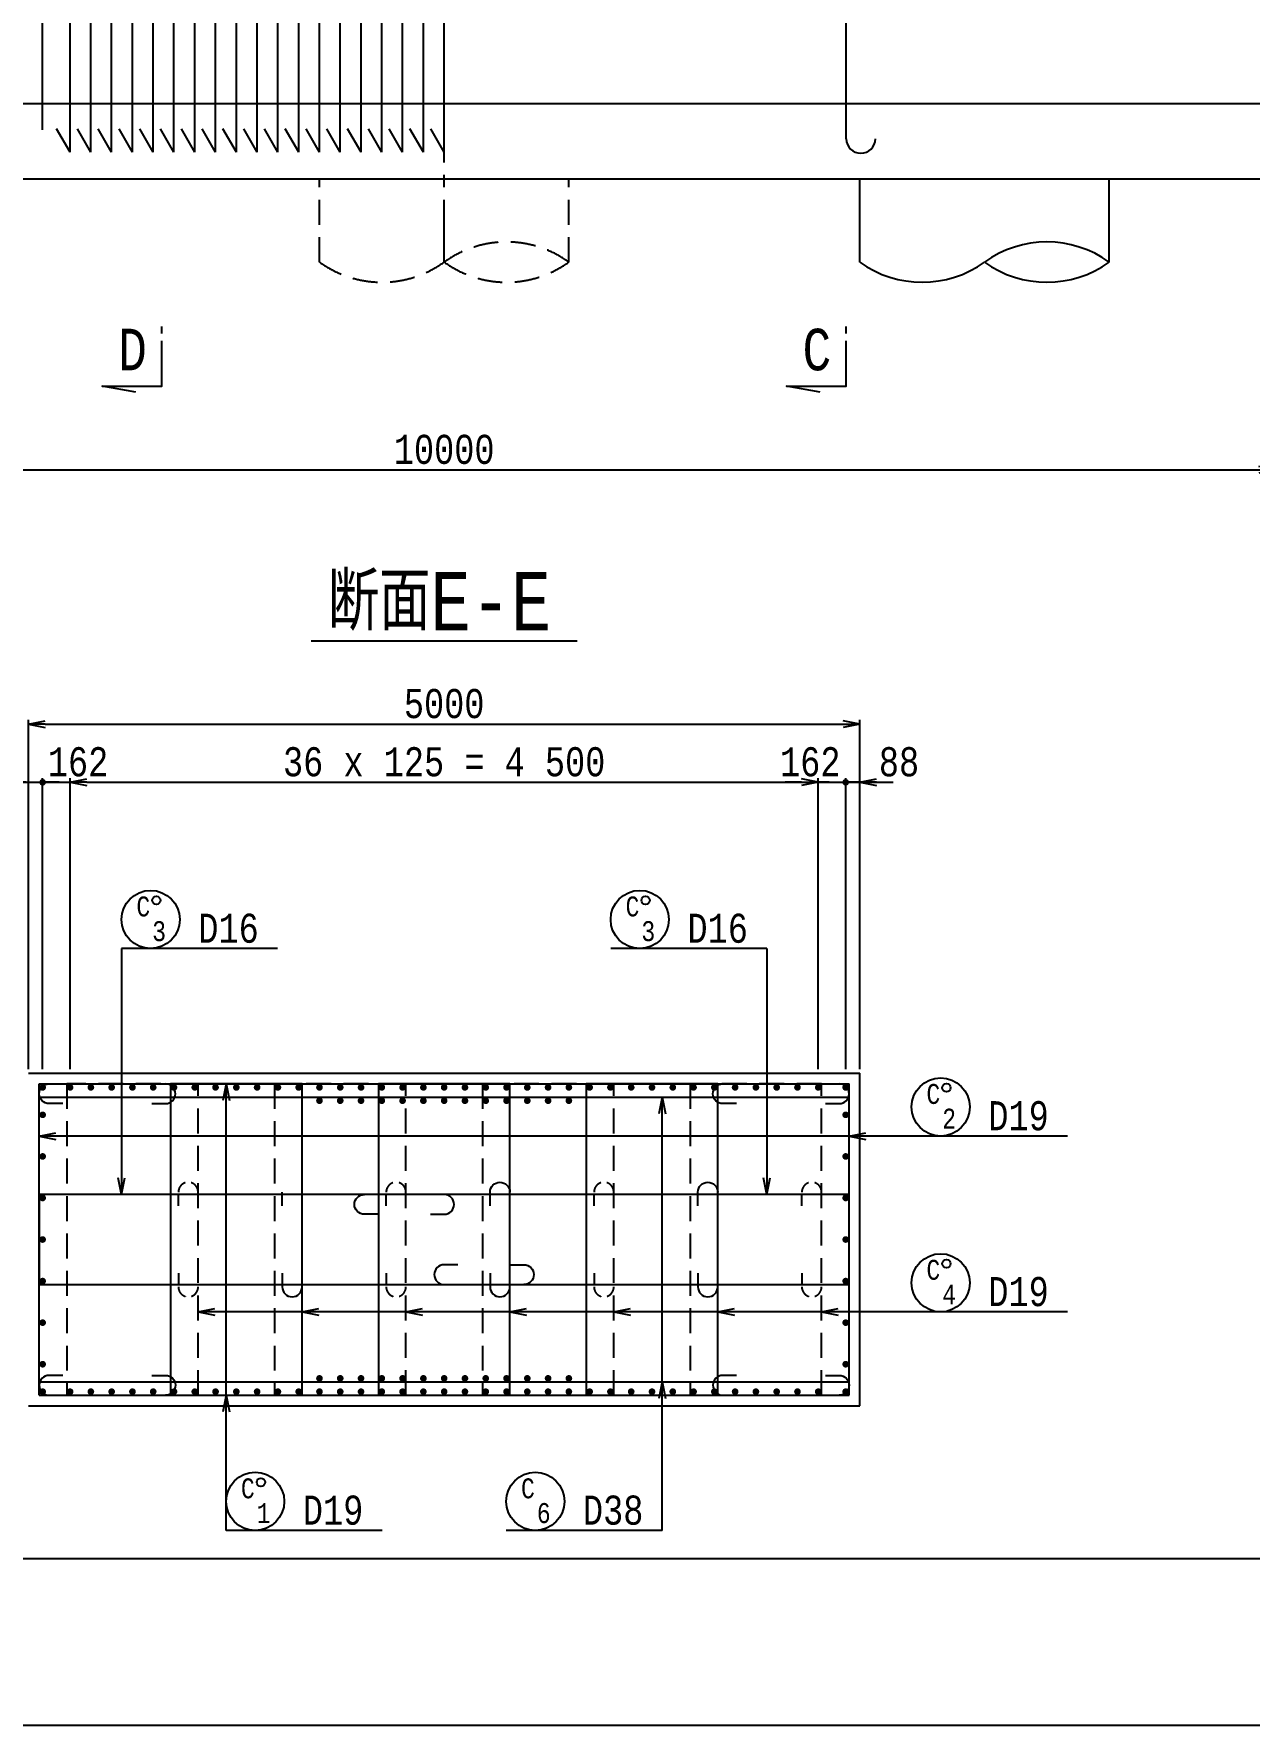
# Model space of a CAD drawing. Extents: x 0 to 42050, y 0 to 29700.
# Drawn here: x 6807 to 14117, y 0 to 10173 of the extents above; entities that cross this region are included whole.
import ezdxf
from ezdxf.enums import TextEntityAlignment as Align

# ---------------------------------------------------------------- set-up
doc = ezdxf.new("R2010")
doc.units = 0
doc.header["$LTSCALE"] = 300
doc.header["$MEASUREMENT"] = 0
for name, pattern in [('CENTER', [2, 1.25, -0.25, 0.25, -0.25]), ('DASHED', [0.75, 0.5, -0.25]), ('DASHED2', [0.375, 0.25, -0.125])]:
    doc.linetypes.add(name, pattern=pattern)
doc.layers.get('0').update_dxf_attribs({"linetype": 'CONTINUOUS'})
doc.layers.get('DEFPOINTS').update_dxf_attribs({"linetype": 'CONTINUOUS'})
for name, color, linetype in [('1002', 1, 'CONTINUOUS'), ('1006', 5, 'CONTINUOUS'), ('LAYER0015', 7, 'CONTINUOUS'), ('スターラップ', 6, 'CONTINUOUS'), ('主筋', 3, 'CONTINUOUS'), ('引き出し線', 2, 'CONTINUOUS'), ('構造線', 7, 'CONTINUOUS')]:
    doc.layers.add(name, color=color, linetype=linetype)
doc.styles.get("Standard").update_dxf_attribs({"font": 'monotxt.shx', "width": 0.8, "bigfont": 'extfont.shx'})
doc.dimstyles.new('DIMST1_1', dxfattribs={"dimscale": 50, "dimtxt": 4, "dimasz": 2, "dimexe": 0.5, "dimexo": 0.5, "dimgap": 0.09, "dimtad": 0, "dimdec": 0, "dimzin": 0, "dimtxsty": 'STANDARD', "dimblk": 'ARROW_1', "dimblk1": 'ARROW_1', "dimblk2": 'ARROW_1', "dimcen": 1, "dimdle": 3, "dimclrd": 1, "dimclre": 1, "dimclrt": 3, "dimazin": 3, "dimtfac": 1, "dimtdec": 4, "dimtix": 1, "dimtmove": 0, "dimatfit": 3, "dimtvp": 0.7, "dimtolj": 1, "dimtzin": 0})

# ---------------------------------------------------------------- blocks, each defined once
blk = doc.blocks.new('GROUP_1')
at = {"layer": 'LAYER0015', "color": 1, "linetype": 'CONTINUOUS'}
blk.add_line((40050.00000000001, -27699.99999999992), (-39049.99999999999, -27700.00000000004), dxfattribs=at)
blk = doc.blocks.new('DOT1')
at = {"const_width": 0.5}
blk.add_lwpolyline([(-0.25, 0, 1), (0.25, 0, 1)], format="xyb", close=True, dxfattribs=at)
blk = doc.blocks.new('ARROW_1')
at = {"color": 0}
for p, q in [((0, 0), (-1, 0.1999999999989086)), ((0, 0), (-1, -0.2000000000007276)), ((-1, 0), (0, 0))]:
    blk.add_line(p, q, dxfattribs=at)
blk = doc.blocks.new('*D14')
at = {"color": 2, "linetype": 'BYBLOCK'}
for p, q in [((7607.581611097325, 5361.913550207581), (7607.581611097325, 7461.913550207435)), ((7707.581611097325, 7436.913550207435), (12507.58161110135, 7436.913550207435)), ((12607.58161110135, 5361.913550207435), (12607.58161110135, 7461.913550207435))]:
    blk.add_line(p, q, dxfattribs=at)
at = {"layer": 'DEFPOINTS', "color": 0, "linetype": 'BYBLOCK'}
for p in [(12607.58161110135, 7436.913550207435), (7607.581611097325, 5336.913550207581), (12607.58161110135, 5336.913550207435)]:
    blk.add_point(p, dxfattribs=at)
at = {"color": 2, "linetype": 'BYBLOCK', "xscale": 100, "yscale": 100, "zscale": 100, "rotation": 180}
blk.add_blockref('ARROW_1', (7607.581611097325, 7436.913550207435), dxfattribs=at)
at = {"color": 2, "linetype": 'BYBLOCK', "xscale": 100, "yscale": 100, "zscale": 100}
blk.add_blockref('ARROW_1', (12607.58161110135, 7436.913550207435), dxfattribs=at)
at = {"color": 6, "linetype": 'BYBLOCK', "insert": (10107.58161109934, 7559.413550207435), "char_height": 175, "attachment_point": 5}
blk.add_mtext('\\A1;5000', dxfattribs=at)
blk = doc.blocks.new('ARROW_8')
at = {"color": 0}
blk.add_line((-1, 0), (0, 0), dxfattribs=at)
blk = doc.blocks.new('*D15')
at = {"color": 2, "linetype": 'BYBLOCK'}
for p, q in [((6675.058405680815, 5671.020220333579), (6575.058405680815, 5671.020220333579)), ((6775.058405680815, 5671.020220333579), (6860.058405680888, 5671.020220333579)), ((6775.058405680815, 5671.020220333579), (6860.058405680888, 5671.020220333579)), ((6860.058405680888, 3946.020220333721), (6860.058405680888, 5696.020220333579)), ((6960.058405680888, 5671.020220333579), (7060.058405680888, 5671.020220333579))]:
    blk.add_line(p, q, dxfattribs=at)
at = {"layer": 'DEFPOINTS', "color": 0, "linetype": 'BYBLOCK'}
for p in [(6775.058405680815, 5671.020220333579), (6860.058405680888, 5671.020220333579), (6860.058405680888, 3921.020220333721)]:
    blk.add_point(p, dxfattribs=at)
at = {"color": 2, "linetype": 'BYBLOCK', "xscale": 100, "yscale": 100, "zscale": 100}
blk.add_blockref('ARROW_8', (6775.058405680815, 5671.020220333579), dxfattribs=at)
at = {"color": 2, "linetype": 'BYBLOCK', "xscale": 100, "yscale": 100, "zscale": 100, "rotation": 180}
blk.add_blockref('ARROW_8', (6860.058405680888, 5671.020220333579), dxfattribs=at)
at = {"color": 6, "linetype": 'BYBLOCK', "insert": (6539.193916650023, 5793.520220333579), "char_height": 175, "attachment_point": 5}
blk.add_mtext('\\A1;88', dxfattribs=at)
blk = doc.blocks.new('*D16')
at = {"color": 2, "linetype": 'BYBLOCK'}
for p, q in [((6760.058405680888, 5671.020220333579), (6660.058405680888, 5671.020220333579)), ((6860.058405680888, 3946.020220333721), (6860.058405680888, 5696.020220333579)), ((6860.058405680888, 5671.020220333579), (7025.058405681026, 5671.020220333579)), ((6860.058405680888, 5671.020220333579), (7025.058405681026, 5671.020220333579)), ((7025.058405681026, 3946.020220333579), (7025.058405681026, 5696.020220333579)), ((7125.058405681026, 5671.020220333579), (7225.058405681026, 5671.020220333579))]:
    blk.add_line(p, q, dxfattribs=at)
at = {"layer": 'DEFPOINTS', "color": 0, "linetype": 'BYBLOCK'}
for p in [(7025.058405681026, 5671.020220333579), (6860.058405680888, 3921.020220333721), (7025.058405681026, 3921.020220333579)]:
    blk.add_point(p, dxfattribs=at)
at = {"color": 2, "linetype": 'BYBLOCK', "xscale": 100, "yscale": 100, "zscale": 100}
blk.add_blockref('ARROW_8', (6860.058405680888, 5671.020220333579), dxfattribs=at)
at = {"color": 2, "linetype": 'BYBLOCK', "xscale": 100, "yscale": 100, "zscale": 100, "rotation": 180}
blk.add_blockref('ARROW_8', (7025.058405681026, 5671.020220333579), dxfattribs=at)
at = {"color": 6, "linetype": 'BYBLOCK', "insert": (7073.004409563961, 5793.520220333579), "char_height": 175, "attachment_point": 5}
blk.add_mtext('\\A1;162', dxfattribs=at)
blk = doc.blocks.new('*D17')
at = {"color": 2, "linetype": 'BYBLOCK'}
for p, q in [((7957.581611097536, 7086.913550207435), (12257.58161110156, 7086.913550207435)), ((12357.58161110156, 5361.913875005142), (12357.58161110156, 7111.913550207435))]:
    blk.add_line(p, q, dxfattribs=at)
at = {"layer": 'DEFPOINTS', "color": 0, "linetype": 'BYBLOCK'}
for p in [(12357.58161110156, 7086.913550207435), (7857.581611097536, 5336.913550207435), (12357.58161110156, 5336.913875005142)]:
    blk.add_point(p, dxfattribs=at)
at = {"color": 2, "linetype": 'BYBLOCK', "xscale": 100, "yscale": 100, "zscale": 100, "rotation": 180}
blk.add_blockref('ARROW_1', (7857.581611097536, 7086.913550207435), dxfattribs=at)
at = {"color": 2, "linetype": 'BYBLOCK', "xscale": 100, "yscale": 100, "zscale": 100}
blk.add_blockref('ARROW_1', (12357.58161110156, 7086.913550207435), dxfattribs=at)
at = {"color": 6, "linetype": 'BYBLOCK', "insert": (10107.58161109955, 7209.413550207435), "char_height": 175, "attachment_point": 5}
blk.add_mtext('\\A1;36 x 125 = 4 500', dxfattribs=at)
blk = doc.blocks.new('*D18')
at = {"color": 2, "linetype": 'BYBLOCK'}
for p, q in [((11425.05840568505, 5671.020220333579), (11325.05840568505, 5671.020220333579)), ((11525.05840568505, 3946.020545131287), (11525.05840568505, 5696.020220333579)), ((11525.05840568505, 5671.020220333579), (11690.05840568491, 5671.020220333579)), ((11525.05840568505, 5671.020220333579), (11690.05840568491, 5671.020220333579)), ((11690.05840568491, 3946.020330764743), (11690.05840568491, 5696.020220333579)), ((11790.05840568491, 5671.020220333579), (11890.05840568491, 5671.020220333579))]:
    blk.add_line(p, q, dxfattribs=at)
at = {"layer": 'DEFPOINTS', "color": 0, "linetype": 'BYBLOCK'}
for p in [(11690.05840568491, 5671.020220333579), (11525.05840568505, 3921.020545131287), (11690.05840568491, 3921.020330764743)]:
    blk.add_point(p, dxfattribs=at)
at = {"color": 2, "linetype": 'BYBLOCK', "xscale": 100, "yscale": 100, "zscale": 100}
blk.add_blockref('ARROW_8', (11525.05840568505, 5671.020220333579), dxfattribs=at)
at = {"color": 2, "linetype": 'BYBLOCK', "xscale": 100, "yscale": 100, "zscale": 100, "rotation": 180}
blk.add_blockref('ARROW_8', (11690.05840568491, 5671.020220333579), dxfattribs=at)
at = {"color": 6, "linetype": 'BYBLOCK', "insert": (11476.94021088508, 5793.520220333579), "char_height": 175, "attachment_point": 5}
blk.add_mtext('\\A1;162', dxfattribs=at)
blk = doc.blocks.new('*D19')
at = {"color": 2, "linetype": 'BYBLOCK'}
for p, q in [((11590.05840568491, 5671.020220333579), (11490.05840568491, 5671.020220333579)), ((11690.05840568491, 3946.020330764743), (11690.05840568491, 5696.020220333579)), ((11690.05840568491, 5671.020220333579), (11775.05840568484, 5671.020220333579)), ((11690.05840568491, 5671.020220333579), (11775.05840568484, 5671.020220333579)), ((11875.05840568484, 5671.020220333579), (11975.05840568484, 5671.020220333579))]:
    blk.add_line(p, q, dxfattribs=at)
at = {"layer": 'DEFPOINTS', "color": 0, "linetype": 'BYBLOCK'}
for p in [(11775.05840568484, 5671.020220333579), (11775.05840568484, 5671.020220333579), (11690.05840568491, 3921.020330764743)]:
    blk.add_point(p, dxfattribs=at)
at = {"color": 2, "linetype": 'BYBLOCK', "xscale": 100, "yscale": 100, "zscale": 100}
blk.add_blockref('ARROW_8', (11690.05840568491, 5671.020220333579), dxfattribs=at)
at = {"color": 2, "linetype": 'BYBLOCK', "xscale": 100, "yscale": 100, "zscale": 100, "rotation": 180}
blk.add_blockref('ARROW_8', (11775.05840568484, 5671.020220333579), dxfattribs=at)
at = {"color": 6, "linetype": 'BYBLOCK', "insert": (12010.75070379901, 5793.520220333579), "char_height": 175, "attachment_point": 5}
blk.add_mtext('\\A1;88', dxfattribs=at)
blk = doc.blocks.new('*D55')
at = {"color": 2, "linetype": 'BYBLOCK'}
for p, q in [((4275.058405680809, 9274.999999999858), (4275.058405680809, 7524.999999999865)), ((14275.05840568081, 9274.999999999865), (14275.05840568081, 7524.999999999865)), ((4375.058405680809, 7549.999999999865), (14175.05840568081, 7549.999999999865))]:
    blk.add_line(p, q, dxfattribs=at)
at = {"layer": 'DEFPOINTS', "color": 0, "linetype": 'BYBLOCK'}
for p in [(4275.058405680809, 9299.999999999858), (14275.05840568081, 9299.999999999865), (14275.05840568081, 7549.999999999865)]:
    blk.add_point(p, dxfattribs=at)
at = {"color": 2, "linetype": 'BYBLOCK', "xscale": 100, "yscale": 100, "zscale": 100, "rotation": 180}
blk.add_blockref('ARROW_1', (4275.058405680809, 7549.999999999865), dxfattribs=at)
at = {"color": 2, "linetype": 'BYBLOCK', "xscale": 100, "yscale": 100, "zscale": 100}
blk.add_blockref('ARROW_1', (14275.05840568081, 7549.999999999865), dxfattribs=at)
at = {"color": 6, "linetype": 'BYBLOCK', "insert": (9275.058405680811, 7672.499999999865), "char_height": 175, "attachment_point": 5}
blk.add_mtext('\\A1;10000', dxfattribs=at)
blk = doc.blocks.new('*D118')
at = {"color": 2, "linetype": 'BYBLOCK'}
for p, q in [((15275.05840568081, 23049.99999999986), (15275.05840568081, 24199.99999999986)), ((36586.26235512359, 19499.99999999986), (36236.26235512359, 19499.99999999986)), ((36261.26235512359, 9694.999999999865), (36261.26235512359, 19399.99999999986)), ((36586.26235512359, 9594.999999999865), (36236.26235512359, 9594.999999999865))]:
    blk.add_line(p, q, dxfattribs=at)
at = {"layer": 'DEFPOINTS', "color": 0, "linetype": 'BYBLOCK'}
for p in [(15275.05840568081, 24299.99999999986), (15275.05840568081, 24299.99999999986), (13725.05840567857, 22949.99999999986), (36261.26235512359, 19499.99999999986), (36611.26235512359, 19499.99999999986), (36611.26235512359, 9594.999999999865)]:
    blk.add_point(p, dxfattribs=at)
at = {"color": 2, "linetype": 'BYBLOCK', "xscale": 100, "yscale": 100, "zscale": 100}
for p, rotation in [((15275.05840568081, 24299.99999999986), 90), ((15275.05840568081, 22949.99999999986), 270), ((36261.26235512359, 19499.99999999986), 90), ((36261.26235512359, 9594.999999999865), 270)]:
    blk.add_blockref('ARROW_1', p, dxfattribs=dict(at, rotation=rotation))
at = {"color": 6, "linetype": 'BYBLOCK', "char_height": 175, "attachment_point": 5, "rotation": 90}
for s, insert in [('\\A1;1350', (15152.55840568081, 23624.99999999986)), ('\\A1;9900', (36138.76235512359, 14547.49999999986))]:
    blk.add_mtext(s, dxfattribs=dict(at, insert=insert))

msp = doc.modelspace()

# ---------------------------------------------------------------- linework, layer by layer
at = {"color": 3, "linetype": 'CONTINUOUS'}
for p, q in [((7577.401646662382, 8369.900557089211), (7577.369442520032, 8413.100545085668)), ((11693.32224197035, 8369.900557089211), (11693.290037828, 8413.100545085668))]:
    msp.add_line(p, q, dxfattribs=at)
at = {"color": 4, "linetype": 'CONTINUOUS'}
msp.add_line((10075.05840568283, 6521.020220333579), (8475.058405682827, 6521.020220333594), dxfattribs=at)
at = {"color": 3, "linetype": 'CONTINUOUS'}
for points in [[(7420.69724881583, 8017.183497026803), (7217.637910402447, 8052.83227726246), (7577.637810372844, 8053.100645115257), (7577.433850804688, 8326.700569092769)], [(11536.61784412379, 8017.183497026803), (11333.55850571041, 8052.83227726246), (11693.55840568081, 8053.100645115257), (11693.35444611265, 8326.700569092769)]]:
    msp.add_lwpolyline(points, dxfattribs=at)
at = {"color": 6}
msp.add_lwpolyline([(6839.057458157662, 3191.70247249704), (6839.056754821657, 2650.337968170148), (11711.05485977922, 2650.337968170148), (11711.05415644321, 3191.70247249704), (6839.057458157662, 3191.70247249704)], dxfattribs=at)
at = {"layer": '1002', "color": 2, "const_width": 20}
for points in [[(6870.058405680888, 5671.020220333579, -1), (6850.058405680888, 5671.020220333579, -1)], [(11680.05320891999, 5671.020220333579, 1), (11700.05320891999, 5671.020220333579, 1)]]:
    msp.add_lwpolyline(points, format="xyb", close=True, dxfattribs=at)
at = {"layer": '1006', "color": 5, "linetype": 'CONTINUOUS'}
msp.add_lwpolyline([(0, 0), (42050, 0), (42050, 29700), (0, 29700), (0, 0)], dxfattribs=at)
at = {"layer": 'スターラップ', "color": 6, "linetype": 'CONTINUOUS'}
for p, q in [((6839.055889915715, 1984.611526803714), (6839.058323063602, 3857.428913863474)), ((6839.058218116925, 3776.650443946722), (11711.05339648395, 3776.650443946494)), ((6839.058323063602, 3857.428913863474), (11711.05329153727, 3857.42891386325)), ((11711.05572468516, 1984.611526803938), (11711.05329153727, 3857.428913863474)), ((6839.058218116925, 2065.389996720466), (11711.05339648395, 2065.389996720693)), ((6839.055889915715, 1984.611526803714), (11711.05572468516, 1984.611526803938))]:
    msp.add_line(p, q, dxfattribs=at)
for points in [[(6981.558245764772, 3738.431260849201), (6898.558245764772, 3738.431260849201, -0.9999999999999999), (6898.558245764772, 3857.431260849201)], [(7516.058323063602, 3738.428913863439), (7599.058323063602, 3738.428913863439, 0.9999999999999999), (7599.058323063602, 3857.428913863439)], [(11034.05329153727, 3738.428913863439), (10951.05329153727, 3738.428913863439, -0.9999999999999999), (10951.05329153727, 3857.428913863439)], [(11568.5533688361, 3738.431260849201), (11651.5533688361, 3738.431260849201, 0.9999999999999999), (11651.5533688361, 3857.431260849201)], [(9551.33167203095, 3123.020220333594), (9551.33167203095, 3206.020220333594, -0.9999999999999999), (9670.33167203095, 3206.020220333594)], [(10801.33167203095, 3123.020220333594), (10801.33167203095, 3206.020220333594, -0.9999999999999999), (10920.33167203095, 3206.020220333594)], [(8301.331672030949, 3123.020220333594), (8301.331672030949, 3206.020220333594, -0.9999999999999999)], [(8878.055807300438, 3072.70247249704), (8795.055807300438, 3072.70247249704, -0.9999999999999999), (8795.055807300438, 3191.70247249704)], [(9192.055807300438, 3072.70247249704), (9275.055807300438, 3072.70247249704, 0.9999999999999999), (9275.055807300438, 3191.70247249704)], [(9358.055807300438, 2769.337968170148), (9275.055807300438, 2769.337968170148, 0.9999999999999999), (9275.055807300438, 2650.337968170148)], [(9672.055807300438, 2769.337968170148), (9755.055807300438, 2769.337968170148, -0.9999999999999999), (9755.055807300438, 2650.337968170148)], [(8301.331672030949, 2719.020220333594), (8301.331672030949, 2636.020220333594, 0.9999999999999999), (8420.331672030949, 2636.020220333594)], [(9551.33167203095, 2719.020220333594), (9551.33167203095, 2636.020220333594, 0.9999999999999999), (9670.33167203095, 2636.020220333594)], [(10801.33167203095, 2719.020220333594), (10801.33167203095, 2636.020220333594, 0.9999999999999999), (10920.33167203095, 2636.020220333594)], [(6981.558245764772, 2103.609179817987), (6898.558245764772, 2103.609179817987, 0.9999999999999999), (6898.558245764772, 1984.609179817987)], [(7516.058323063602, 2103.611526803748), (7599.058323063602, 2103.611526803748, -0.9999999999999999), (7599.058323063602, 1984.611526803748)], [(11034.05329153727, 2103.611526803748), (10951.05329153727, 2103.611526803748, 0.9999999999999999), (10951.05329153727, 1984.611526803748)], [(11568.5533688361, 2103.609179817987), (11651.5533688361, 2103.609179817987, -0.9999999999999999), (11651.5533688361, 1984.609179817987)]]:
    msp.add_lwpolyline(points, format="xyb", dxfattribs=at)
at = {"layer": 'スターラップ', "color": 6, "linetype": 'DASHED'}
for points in [[(7004.785764772489, 3857.428913863467), (7004.783331624605, 1984.611526803721), (7795.333258874385, 1984.611526803757), (7795.330825726498, 3857.42891386343), (7004.785764772489, 3857.428913863467)], [(8254.78576477249, 3857.428913863467), (8254.783331624607, 1984.611526803721), (9045.333258874387, 1984.611526803757), (9045.330825726498, 3857.42891386343), (8254.78576477249, 3857.428913863467)], [(9504.78576477249, 3857.428913863467), (9504.783331624607, 1984.611526803721), (10295.33325887439, 1984.611526803757), (10295.3308257265, 3857.42891386343), (9504.78576477249, 3857.428913863467)], [(10754.78576477249, 3857.428913863467), (10754.78333162461, 1984.611526803721), (11545.33325887439, 1984.611526803757), (11545.3308257265, 3857.42891386343), (10754.78576477249, 3857.428913863467)]]:
    msp.add_lwpolyline(points, dxfattribs=at)
at = {"layer": 'スターラップ', "color": 6, "linetype": 'CONTINUOUS'}
for points in [[(7629.78576477249, 3857.428913863467), (7629.783331624607, 1984.611526803721), (8420.333258874387, 1984.611526803757), (8420.330825726498, 3857.42891386343), (7629.78576477249, 3857.428913863467)], [(8879.785764772492, 3857.428913863467), (8879.783331624607, 1984.611526803721), (9670.333258874387, 1984.611526803757), (9670.330825726498, 3857.42891386343), (8879.785764772492, 3857.428913863467)], [(10129.78576477249, 3857.428913863467), (10129.78333162461, 1984.611526803721), (10920.33325887439, 1984.611526803757), (10920.3308257265, 3857.42891386343), (10129.78576477249, 3857.428913863467)]]:
    msp.add_lwpolyline(points, dxfattribs=at)
at = {"layer": 'スターラップ', "color": 6, "linetype": 'DASHED2'}
for points in [[(7676.331672030947, 3123.020220333594), (7676.331672030947, 3206.020220333594, -0.9999999999999999), (7795.331672030947, 3206.020220333594)], [(8926.331672030949, 3123.020220333594), (8926.331672030949, 3206.020220333594, -0.9999999999999999), (9045.331672030949, 3206.020220333594)], [(10176.33167203095, 3123.020220333594), (10176.33167203095, 3206.020220333594, -0.9999999999999999), (10295.33167203095, 3206.020220333594)], [(11426.33167203095, 3123.020220333594), (11426.33167203095, 3206.020220333594, -0.9999999999999999), (11545.33167203095, 3206.020220333594)], [(7676.331672030947, 2719.020220333594), (7676.331672030947, 2636.020220333594, 0.9999999999999999), (7795.331672030947, 2636.020220333594)], [(8926.331672030949, 2719.020220333594), (8926.331672030949, 2636.020220333594, 0.9999999999999999), (9045.331672030949, 2636.020220333594)], [(10176.33167203095, 2719.020220333594), (10176.33167203095, 2636.020220333594, 0.9999999999999999), (10295.33167203095, 2636.020220333594)], [(11426.33167203095, 2719.020220333594), (11426.33167203095, 2636.020220333594, 0.9999999999999999), (11545.33167203095, 2636.020220333594)]]:
    msp.add_lwpolyline(points, format="xyb", dxfattribs=at)
at = {"layer": '主筋', "color": 3, "linetype": 'CONTINUOUS'}
for p, q in [((6860.058405680807, 9594.999999999865), (6860.058405680809, 24099.99999999986)), ((7025.058405680807, 9460.999999999865), (7025.058405680809, 24099.99999999986)), ((7150.058405680807, 9460.999999999865), (7150.058405680809, 24099.99999999986)), ((7275.058405680807, 9460.999999999865), (7275.058405680809, 24099.99999999986)), ((7400.058405680806, 9460.999999999865), (7400.058405680809, 24099.99999999986)), ((7525.058405680806, 9460.999999999865), (7525.058405680809, 24099.99999999986)), ((7650.058405680806, 9460.999999999865), (7650.058405680809, 24099.99999999986)), ((7775.058405680806, 9460.999999999865), (7775.058405680809, 24099.99999999986)), ((7900.058405680806, 9460.999999999865), (7900.058405680809, 24099.99999999986)), ((8025.058405680806, 9460.999999999865), (8025.058405680809, 24099.99999999986)), ((8150.058405680806, 9460.999999999865), (8150.058405680809, 24099.99999999986)), ((8275.058405680806, 9460.999999999865), (8275.05840568081, 24099.99999999986)), ((8400.058405680806, 9460.999999999865), (8400.05840568081, 24099.99999999986)), ((8525.058405680806, 9460.999999999865), (8525.05840568081, 24099.99999999986)), ((8650.058405680806, 9460.999999999865), (8650.05840568081, 24099.99999999986)), ((8775.058405680806, 9460.999999999865), (8775.05840568081, 24099.99999999986)), ((8900.058405680806, 9460.999999999865), (8900.05840568081, 24099.99999999986)), ((9025.058405680806, 9460.999999999865), (9025.05840568081, 24099.99999999986)), ((9150.058405680806, 9460.999999999865), (9150.05840568081, 24099.99999999986)), ((9275.058405680806, 9460.999999999865), (9275.05840568081, 24099.99999999986)), ((11693.55840568081, 9541.999999999865), (11693.55840568081, 24099.99999999986)), ((7025.058405680807, 9460.999999999865), (6944.337873839555, 9600.812062362897)), ((7150.058405680807, 9460.999999999865), (7069.337873839555, 9600.812062362897)), ((7275.058405680807, 9460.999999999865), (7194.337873839555, 9600.812062362897)), ((7400.058405680806, 9460.999999999865), (7319.337873839555, 9600.812062362897)), ((7525.058405680806, 9460.999999999865), (7444.337873839553, 9600.812062362897)), ((7650.058405680806, 9460.999999999865), (7569.337873839553, 9600.812062362897)), ((7775.058405680806, 9460.999999999865), (7694.337873839553, 9600.812062362897)), ((7900.058405680806, 9460.999999999865), (7819.337873839553, 9600.812062362897)), ((8025.058405680806, 9460.999999999865), (7944.337873839553, 9600.812062362897)), ((8150.058405680806, 9460.999999999865), (8069.337873839553, 9600.812062362897)), ((8275.058405680806, 9460.999999999865), (8194.337873839553, 9600.812062362897)), ((8400.058405680806, 9460.999999999865), (8319.337873839553, 9600.812062362897)), ((8525.058405680806, 9460.999999999865), (8444.337873839553, 9600.812062362897)), ((8650.058405680806, 9460.999999999865), (8569.337873839553, 9600.812062362897)), ((8775.058405680806, 9460.999999999865), (8694.337873839553, 9600.812062362897)), ((8900.058405680806, 9460.999999999865), (8819.337873839553, 9600.812062362897)), ((9025.058405680806, 9460.999999999865), (8944.337873839553, 9600.812062362897)), ((9150.058405680806, 9460.999999999865), (9069.337873839553, 9600.812062362897)), ((9275.058405680806, 9460.999999999865), (9194.337873839553, 9600.812062362897))]:
    msp.add_line(p, q, dxfattribs=at)
msp.add_lwpolyline([(6592.058405680807, 9753.999999999865), (24161.83988421931, 9753.999999999865), (24161.83988421931, 9594.999999999865, 0.9999999999999999), (24429.83988421931, 9594.999999999865, 0.9999999999999999)], format="xyb", dxfattribs=at)
at = {"layer": '主筋', "color": 3}
msp.add_lwpolyline([(11693.55840568081, 9541.999999999865, 0.9999999999999999), (11868.55840568081, 9541.999999999865)], format="xyb", dxfattribs=at)
at = {"layer": '引き出し線', "color": 2, "linetype": 'CONTINUOUS'}
for p, q in [((7334.630205570023, 4671.020220333579), (7334.630205570023, 3191.70247249704)), ((8273.348779443151, 4671.020220333579), (7334.630205570023, 4671.020220333579)), ((11215.48140903085, 4671.020220333579), (10276.76283515772, 4671.020220333579)), ((11215.48140903085, 4671.020220333579), (11215.48140903085, 3191.70247249704)), ((7963.383687060794, 1171.020220333347), (7963.383687060794, 3857.428913863423)), ((10586.72792754008, 1171.020220333347), (10586.72792754008, 3776.650443946547)), ((13025.05758212548, 3543.286728499487), (6839.057582120435, 3543.286728499488)), ((13025.05758212548, 2485.55704943667), (7795.332608050365, 2485.55704943667)), ((8902.102260933922, 1171.020220333347), (7963.383687060794, 1171.020220333347)), ((10586.72792754008, 1171.020220333347), (9648.009353666954, 1171.020220333347))]:
    msp.add_line(p, q, dxfattribs=at)
for centre in [(7509.630205570023, 4846.019189981045), (10451.76283515772, 4846.019189981045), (12261.33900825235, 3718.285698146953), (12261.33900825235, 2660.556019084136), (8138.383687060794, 1346.019189980812), (9823.009353666954, 1346.019189980812)]:
    msp.add_circle(centre, 175, dxfattribs=at)
at = {"layer": '引き出し線', "color": 6, "linetype": 'CONTINUOUS'}
for centre in [(7544.189128557324, 4961.314811451201), (10486.32175814502, 4961.314811451201), (12295.89793123965, 3833.581319617108), (12295.89793123965, 2775.851640554291), (8172.942610048094, 1461.314811450968)]:
    msp.add_circle(centre, 25, dxfattribs=at)
at = {"layer": '構造線', "color": 7, "linetype": 'CENTER'}
msp.add_line((9275.05840568081, 8799.999999999862), (9275.05840568081, 24799.99999999985), dxfattribs=at)
at = {"layer": '構造線', "color": 7, "linetype": 'CONTINUOUS'}
for p, q in [((4275.058405680806, 9299.999999999862), (14275.05840568081, 9299.999999999869)), ((11775.05840567982, 8799.999999999844), (11775.05840568031, 9299.999999999869)), ((13275.05840567982, 8799.999999999844), (13275.05840568031, 9299.999999999869)), ((6775.058405680815, 3921.020220333725), (11775.05840568483, 3921.020220333492)), ((11775.05580730248, 1921.020220333434), (11775.05840568483, 3921.020220333492)), ((6775.055807298399, 1921.020220333463), (11775.05580730248, 1921.020220333667))]:
    msp.add_line(p, q, dxfattribs=at)
at = {"layer": '構造線', "color": 7, "linetype": 'DASHED'}
for p, q in [((8525.058405680316, 8799.999999999844), (8525.058405680815, 9299.999999999869)), ((10025.05840568032, 8799.999999999844), (10025.05840568081, 9299.999999999869))]:
    msp.add_line(p, q, dxfattribs=at)
for centre, start, end in [((9650.05840568084, 8279.602483524348), 54.22336629883521, 125.7766337011655), ((8900.058405680782, 9320.397516475383), 234.2233662988352, 305.7766337011655), ((9650.058405680811, 9320.397516475376), 234.2233662988345, 305.7766337011649)]:
    msp.add_arc(centre, 641.4347785658995, start, end, dxfattribs=at)
at = {"layer": '構造線', "color": 7, "linetype": 'CONTINUOUS'}
for centre, start, end in [((12900.05840568034, 8279.602483524348), 54.22336629883521, 125.7766337011655), ((12150.05840568028, 9320.397516475383), 234.2233662988352, 305.7766337011655), ((12900.05840568031, 9320.397516475376), 234.2233662988345, 305.7766337011649)]:
    msp.add_arc(centre, 641.4347785658995, start, end, dxfattribs=at)

# ---------------------------------------------------------------- block references
at = {"linetype": 'CONTINUOUS', "xscale": 0.5, "yscale": 0.5, "zscale": 0.5}
msp.add_blockref('GROUP_1', (21025, 14849.99999999996), dxfattribs=at)
at = {"layer": '1002', "color": 2, "xscale": 100, "yscale": 100, "zscale": 100, "rotation": 180}
msp.add_blockref('ARROW_1', (11775.05320892006, 5671.020220333579), dxfattribs=at)
at = {"layer": '主筋', "color": 3, "xscale": 40, "yscale": 40, "zscale": 40}
for p in [(6860.058295249633, 3836.020220333721), (7025.058295249495, 3836.020005967172), (7150.058295249495, 3836.020005967172), (7275.058295249495, 3836.020005967172), (7400.058295249495, 3836.020005967172), (7525.058295249495, 3836.020005967172), (7650.058295249495, 3836.020005967172), (7775.058295249495, 3836.020005967172), (7900.058295249495, 3836.020005967172), (8025.058295249495, 3836.020005967172), (8150.058295249495, 3836.020005967172), (8275.058295249495, 3836.020005967172), (8400.058295249495, 3836.020005967172), (8525.058295249495, 3836.020005967172), (8525.058295249491, 3756.020005967172), (8650.058295249495, 3836.020005967172), (8650.058295249491, 3756.020005967172), (8775.058295249495, 3836.020005967172), (8775.058295249491, 3756.020005967172), (8900.058295249495, 3836.020005967172), (8900.058295249491, 3756.020005967172), (9025.058295249495, 3836.020005967172), (9025.058295249491, 3756.020005967172), (9150.058295249495, 3836.020005967172), (9150.058295249491, 3756.020005967172), (9275.058295249495, 3836.020005967172), (9275.058295249491, 3756.020005967172), (9400.058295249495, 3836.020005967172), (9400.058295249491, 3756.020005967172), (9525.058295249495, 3836.020005967172), (9525.058295249491, 3756.020005967172), (9650.058295249495, 3836.020005967172), (9650.058295249491, 3756.020005967172), (9775.058295249495, 3836.020005967172), (9775.058295249491, 3756.020005967172), (9900.058295249495, 3836.020005967172), (9900.058295249491, 3756.020005967172), (10025.0582952495, 3836.020005967172), (10025.05829524949, 3756.020005967172), (10150.0582952495, 3836.020005967172), (10275.0582952495, 3836.020005967172), (10400.0582952495, 3836.020005967172), (10525.0582952495, 3836.020005967172), (10650.0582952495, 3836.020005967172), (10775.0582952495, 3836.020005967172), (10900.0582952495, 3836.020005967172), (11025.0582952495, 3836.020005967172), (11150.0582952495, 3836.020005967172), (11275.0582952495, 3836.020005967172), (11400.0582952495, 3836.020005967172), (11525.0582952495, 3836.020005967172), (11690.05829524921, 3836.01968116938)]:
    msp.add_blockref('DOT1', p, dxfattribs=at)
at = {"layer": '主筋', "color": 3, "xscale": -40, "yscale": 40, "zscale": 40, "rotation": 180}
for p in [(6860.058184818372, 3671.020220333467), (11690.05818481795, 3671.020759497807), (6860.058184818372, 3421.020220333467), (11690.05818481795, 3421.020759497807), (6860.058184818372, 3171.020220333467), (11690.05818481795, 3171.020759497807), (6860.058184818372, 2921.020220333467), (11690.05818481795, 2921.020759497807), (6860.058184818372, 2671.020220333467), (11690.05818481795, 2671.020759497807), (6860.058184818372, 2421.020220333467), (11690.05818481795, 2421.020759497807), (6860.058184818372, 2171.020220333467), (11690.05818481795, 2171.020759497807), (8525.058295249491, 2086.020434700016), (8650.058295249491, 2086.020434700016), (8775.058295249491, 2086.020434700016), (8900.058295249491, 2086.020434700016), (9025.058295249491, 2086.020434700016), (9150.058295249491, 2086.020434700016), (9275.058295249491, 2086.020434700016), (9400.058295249491, 2086.020434700016), (9525.058295249491, 2086.020434700016), (9650.058295249491, 2086.020434700016), (9775.058295249491, 2086.020434700016), (9900.058295249491, 2086.020434700016), (10025.05829524949, 2086.020434700016), (6860.058295249633, 2006.020220333467), (7025.058295249495, 2006.020434700016), (7150.058295249495, 2006.020434700016), (7275.058295249495, 2006.020434700016), (7400.058295249495, 2006.020434700016), (7525.058295249495, 2006.020434700016), (7650.058295249495, 2006.020434700016), (7775.058295249495, 2006.020434700016), (7900.058295249495, 2006.020434700016), (8025.058295249495, 2006.020434700016), (8150.058295249495, 2006.020434700016), (8275.058295249495, 2006.020434700016), (8400.058295249495, 2006.020434700016), (8525.058295249495, 2006.020434700016), (8650.058295249495, 2006.020434700016), (8775.058295249495, 2006.020434700016), (8900.058295249495, 2006.020434700016), (9025.058295249495, 2006.020434700016), (9150.058295249495, 2006.020434700016), (9275.058295249495, 2006.020434700016), (9400.058295249495, 2006.020434700016), (9525.058295249495, 2006.020434700016), (9650.058295249495, 2006.020434700016), (9775.058295249495, 2006.020434700016), (9900.058295249495, 2006.020434700016), (10025.0582952495, 2006.020434700016), (10150.0582952495, 2006.020434700016), (10275.0582952495, 2006.020434700016), (10400.0582952495, 2006.020434700016), (10525.0582952495, 2006.020434700016), (10650.0582952495, 2006.020434700016), (10775.0582952495, 2006.020434700016), (10900.0582952495, 2006.020434700016), (11025.0582952495, 2006.020434700016), (11150.0582952495, 2006.020434700016), (11275.0582952495, 2006.020434700016), (11400.0582952495, 2006.020434700016), (11525.0582952495, 2006.020434700016), (11690.05829524921, 2006.020759497807)]:
    msp.add_blockref('DOT1', p, dxfattribs=at)
at = {"layer": '引き出し線', "color": 2, "linetype": 'CONTINUOUS', "yscale": 100, "zscale": 100}
for p, xscale, rotation in [((7963.383687060794, 3857.428913863422), 100, 90), ((10586.72792754008, 3776.650443946547), -100, 270), ((7334.630205570023, 3191.70247249704), -100, 90), ((11215.48140903085, 3191.70247249704), 100, 270), ((10586.72792754008, 2065.389996720642), -100, 270), ((7963.383687060794, 1984.611526803737), 100, 90)]:
    msp.add_blockref('ARROW_1', p, dxfattribs=dict(at, xscale=xscale, rotation=rotation))
at = {"layer": '引き出し線', "color": 2, "linetype": 'CONTINUOUS', "xscale": -100, "yscale": 100, "zscale": 100}
for p in [(6839.057914932837, 3543.28706131189), (11711.05403248044, 3543.287061311889), (7795.332608049934, 2485.557049436757), (8420.332608050367, 2485.55704943667), (9045.332608050367, 2485.55704943667), (9670.3326080508, 2485.557049436584), (10295.33260805037, 2485.55704943667), (10920.3326080508, 2485.557049436584), (11545.33260805037, 2485.55704943667)]:
    msp.add_blockref('ARROW_1', p, dxfattribs=at)

# ---------------------------------------------------------------- texts
at = {"color": 4, "width": 0.8}
msp.add_text('断面E-E', height=350, dxfattribs=at).set_placement((8576.285712466375, 6585.34307687014))
at = {"layer": '1002', "color": 3, "width": 0.8}
for s, p in [('D', (7314.282419716992, 8149.293849462811)), ('C', (11430.20301502496, 8149.293849462811))]:
    msp.add_text(s, height=250, dxfattribs=at).set_placement(p)
at = {"layer": '引き出し線', "color": 6, "linetype": 'CONTINUOUS', "width": 0.8}
for p in [(7423.963260040118, 4864.423235033959), (10366.09588962782, 4864.423235033959), (12175.67206272244, 3736.689743199867), (12175.67206272244, 2678.96006413705), (8052.716741530889, 1364.423235033726), (9737.342408137049, 1364.423235033726)]:
    msp.add_text('C', height=120, dxfattribs=at).set_placement(p)
for s, p in [('D16', (7796.409622189816, 4706.017423670026)), ('D16', (10738.54225177752, 4706.017423670026)), ('D19', (12548.11842487214, 3578.283931835934)), ('D19', (12548.11842487214, 2520.554252773117)), ('D19', (8425.163103680587, 1206.017423669793)), ('D38', (10109.78877028675, 1206.017423669793))]:
    msp.add_text(s, height=175, rotation=359.9996626589412, dxfattribs=at).set_placement(p)
for s, p in [('3', (7602.178337242252, 4715.868323742099)), ('3', (10544.31096682995, 4715.868323742099)), ('2', (12353.88713992458, 3588.134831908007)), ('4', (12353.88713992458, 2530.40515284519)), ('1', (8230.931818733023, 1215.868323741866)), ('6', (9915.557485339183, 1215.868323741866))]:
    msp.add_text(s, height=120, dxfattribs=at).set_placement(p, align=Align.RIGHT)

# ---------------------------------------------------------------- dimensions: what is measured, and where the dimension line sits
at = {"layer": '1002', "color": 3}
dim = msp.add_aligned_dim(p1=(36611.26235512359, 9594.999999999865), p2=(36611.26235512359, 19499.99999999986), distance=350, text='9900', dimstyle='DIMST1_1', override={"dimtxt": 3.5, "dimsah": 1, "dimclrd": 2, "dimclre": 2, "dimclrt": 6}, dxfattribs=at)
dim.commit()
dim.dimension.update_dxf_attribs({"geometry": '*D118', "text_midpoint": (36138.76235512359, 14547.49999999986)})
dim = msp.add_linear_dim(base=(15275.05840568081, 24299.99999999986), p1=(13725.05840567857, 22949.99999999986), p2=(15275.05840568081, 24299.99999999986), angle=90, dimstyle='DIMST1_1', override={"dimtxt": 3.5, "dimsah": 1, "dimse1": 1, "dimclrd": 2, "dimclre": 2, "dimclrt": 6}, dxfattribs=at)
dim.commit()
dim.dimension.update_dxf_attribs({"geometry": '*D118', "text_midpoint": (15152.55840568081, 23624.99999999986)})
for base, p1, p2, override, picture, middle, set_off in [((14275.05840568081, 7549.999999999869), (4275.058405680806, 9299.999999999862), (14275.05840568081, 9299.999999999869), {"dimtxt": 3.5, "dimsah": 1, "dimclrd": 2, "dimclre": 2, "dimclrt": 6}, '*D55', (9275.058405680807, 7872.499999999865), (-3.637978807091713e-12, 3.637978807091713e-12)), ((11525.05840568505, 5671.020220333579), (7025.058405681026, 3921.020220333579), (11525.05840568505, 3921.020545131287), {"dimtxt": 3.5, "dimsah": 1, "dimse1": 1, "dimclrd": 2, "dimclre": 2, "dimclrt": 6}, '*D17', (9275.058405683036, 5793.520220333579), (-832.5232054165099, -1415.893329873856)), ((11775.05840568484, 6021.020220333579), (6775.058405680815, 3921.020220333725), (11775.05840568484, 3921.020220333579), {"dimtxt": 3.5, "dimsah": 1, "dimclrd": 2, "dimclre": 2, "dimclrt": 6}, '*D14', (9275.058405682827, 6143.520220333579), (-832.5232054165099, -1415.893329873856))]:
    dim = msp.add_linear_dim(base=base, p1=p1, p2=p2, dimstyle='DIMST1_1', override=override, dxfattribs=at)
    dim.commit()
    dim.dimension.update_dxf_attribs({"geometry": picture, "text_midpoint": middle, "insert": set_off})
for base, p1, p2, text, picture, middle in [((6860.058405680888, 5671.020220333579), (6775.058405680815, 5671.020220333579), (6860.058405680888, 3921.020220333721), '88', '*D15', (6539.193916650023, 5793.520220333579)), ((7025.058405681026, 5671.020220333579), (6860.058405680888, 3921.020220333721), (7025.058405681026, 3921.020220333579), '162', '*D16', (7073.004409563961, 5793.520220333579)), ((11690.05840568491, 5671.020220333579), (11525.05840568505, 3921.020545131287), (11690.05840568491, 3921.020330764743), '162', '*D18', (11476.94021088508, 5793.520220333579)), ((11775.05840568484, 5671.020220333579), (11690.05840568491, 3921.020330764743), (11775.05840568484, 5671.020220333579), '88', '*D19', (12010.75070379901, 5793.520220333579))]:
    dim = msp.add_linear_dim(base=base, p1=p1, p2=p2, text=text, dimstyle='DIMST1_1', override={"dimtxt": 3.5, "dimblk1": 'ARROW_8', "dimblk2": 'ARROW_8', "dimsah": 1, "dimclrd": 2, "dimclre": 2, "dimclrt": 6}, dxfattribs=at)
    dim.commit()
    dim.dimension.update_dxf_attribs({"geometry": picture, "text_midpoint": middle, "dimtype": 160})

doc.saveas('drawing.dxf')
